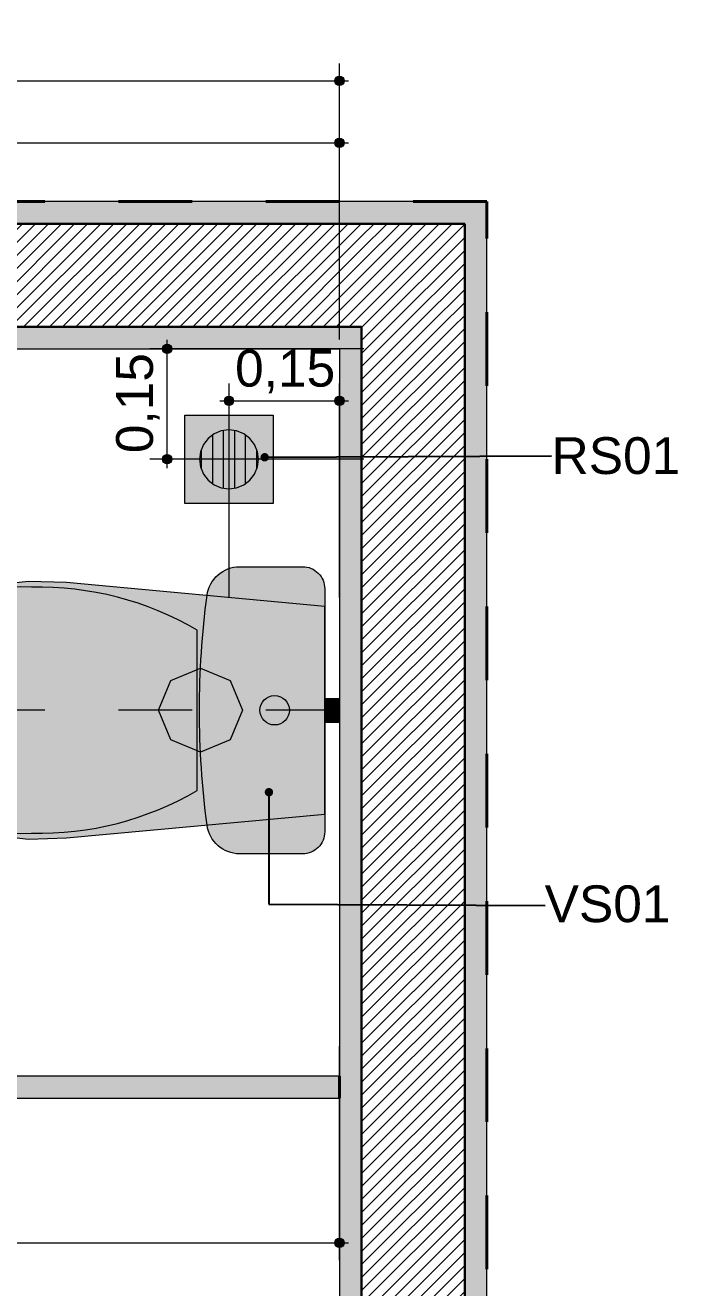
# Model space of a CAD drawing. Header units: metres. Extents: x -1.9 to 95.3, y -2.2 to 2.5.
# Drawn here: x 25.167 to 26.053, y 0.75 to 2.465 of the extents above; entities that cross this region are included whole.
import ezdxf

# ---------------------------------------------------------------- set-up
doc = ezdxf.new("R2010")
doc.units = ezdxf.units.M
doc.header["$MEASUREMENT"] = 0
doc.linetypes.add('Dashed', pattern=[0.035, 0.0225, -0.0125])
for name, color, linetype, lineweight in [('0_Caneta_No__1', 7, 'Continuous', 40), ('NOTAS-DETALHAMENTO.EXEC_Caneta_No__1', 7, 'Continuous', 40), ('NOTAS-DETALHAMENTO.EXEC_Caneta_No__241', 7, 'Continuous', 13), ('PAREDE CONSTRUIR_Caneta_No__241', 7, 'Continuous', 13), ('PAREDE CONSTRUIR_Caneta_No__3', 7, 'Continuous', 30), ('PAREDE CONSTRUIR_Caneta_No__91', 255, 'Continuous', 0), ('PAREDE.ARQ_Caneta_No__1', 7, 'Continuous', 40), ('PAREDE.ARQ_Caneta_No__241', 7, 'Continuous', 13)]:
    doc.layers.add(name, color=color, linetype=linetype, lineweight=lineweight)
for name, color, linetype, lineweight, true_color in [('0_Caneta_No__25', 7, 'Continuous', 13, 0x982312), ('EIXO HIDRÁULICO - Executivo.EXEC_Caneta_No__167', 7, 'Continuous', 0, 0x0035d5), ('LOUCAS-METAIS.ARQ_Caneta_No__13', 7, 'Continuous', 0, 0xaaaaaa), ('LOUCAS-METAIS.ARQ_Caneta_No__18', 7, 'Continuous', 0, 0xdfdfdf), ('PAREDE.ARQ_Caneta_No__97', 7, 'Continuous', 13, 0x6b6b6b), ('RALO_Caneta_No__19', 7, 'Continuous', 0, 0xe9e9e9), ('RALO_Caneta_No__96', 7, 'Continuous', 0, 0xb6b6b6)]:
    doc.layers.add(name, color=color, linetype=linetype, lineweight=lineweight, true_color=true_color)
doc.styles.add('GENERATED_STYLE_1', font='arial.ttf')
doc.dimstyles.new('GENERATED_STYLE__1', dxfattribs={"dimtxt": 0.05, "dimasz": 0.02375, "dimexe": 0.18, "dimexo": 0.267183, "dimgap": 0, "dimtad": 1, "dimtih": 1, "dimtoh": 1, "dimzin": 0, "dimdsep": 46, "dimtxsty": 'GENERATED_STYLE_1', "dimblk": 'ARROWHEAD_11', "dimblk1": 'ARROWHEAD_11', "dimblk2": 'ARROWHEAD_11', "dimcen": 0.09, "dimclrd": 256, "dimclre": 256, "dimclrt": 256, "dimadec": 0, "dimazin": 0, "dimtfac": 1, "dimtdec": 4, "dimtmove": 0, "dimatfit": 3, "dimfxl": 0, "dimtolj": 1, "dimtzin": 0, "dimarcsym": 0})
doc.dimstyles.new('GENERATED_STYLE__2', dxfattribs={"dimtxt": 0.05, "dimasz": 0.02375, "dimexe": 0.18, "dimexo": 0.267183, "dimgap": 0, "dimtad": 1, "dimzin": 0, "dimdsep": 46, "dimtxsty": 'GENERATED_STYLE_1', "dimblk": 'ARROWHEAD_11', "dimblk1": 'ARROWHEAD_11', "dimblk2": 'ARROWHEAD_11', "dimcen": 0.09, "dimclrd": 256, "dimclre": 256, "dimclrt": 256, "dimadec": 0, "dimazin": 0, "dimtfac": 1, "dimtdec": 4, "dimtmove": 0, "dimatfit": 3, "dimfxl": 0, "dimtolj": 1, "dimtzin": 0, "dimarcsym": 0})
doc.dimstyles.new('GENERATED_STYLE__6', dxfattribs={"dimtxt": 0.18, "dimasz": 0.0228, "dimexe": 0.18, "dimexo": 0.0625, "dimgap": 0, "dimtad": 0, "dimtih": 1, "dimtoh": 1, "dimdec": 4, "dimzin": 0, "dimdsep": 46, "dimcen": 0.09, "dimadec": 0, "dimazin": 0, "dimtfac": 1, "dimtdec": 4, "dimtmove": 0, "dimatfit": 3, "dimldrblk": 'ARROWHEAD_11', "dimfxl": 0, "dimtolj": 1, "dimtzin": 0, "dimarcsym": 0})
pattern_1 = [(45, (24.064489, 7e-15), (-0.008838835, 0.008838835), [])]

# ---------------------------------------------------------------- blocks, each defined once
blk = doc.blocks.new('*D86', base_point=(24.0645, 0))
at = {"layer": '0_Caneta_No__25', "linetype": 'Continuous', "lineweight": 13, "true_color": 0x982312}
for points in [[(23.5906, 2.3049), (23.5911, 2.3025), (23.5925, 2.3005), (23.5945, 2.2991), (23.5969, 2.2987), (23.5993, 2.2991), (23.6013, 2.3005), (23.6027, 2.3025), (23.6031, 2.3049), (23.6027, 2.3073), (23.6013, 2.3093), (23.5993, 2.3107), (23.5969, 2.3112), (23.5945, 2.3107), (23.5925, 2.3093), (23.5911, 2.3073)], [(25.5874, 2.3049), (25.5879, 2.3025), (25.5892, 2.3005), (25.5913, 2.2991), (25.5937, 2.2987), (25.596, 2.2991), (25.5981, 2.3005), (25.5994, 2.3025), (25.5999, 2.3049), (25.5994, 2.3073), (25.5981, 2.3093), (25.596, 2.3107), (25.5937, 2.3112), (25.5913, 2.3107), (25.5892, 2.3093), (25.5879, 2.3073)]]:
    blk.add_hatch(color=24, dxfattribs=at).paths.add_polyline_path(points)
at = {"layer": '0_Caneta_No__25', "color": 24, "linetype": 'Continuous', "lineweight": 13, "true_color": 0x982312}
for p, q in [((23.5969, 2.3112), (23.5969, 2.3284)), ((25.5937, 2.3112), (25.5937, 2.3284)), ((23.5969, 2.0377), (23.5969, 2.2987)), ((23.6031, 2.3049), (25.5874, 2.3049)), ((25.5937, 2.0377), (25.5937, 2.2987)), ((25.5999, 2.3049), (25.6062, 2.3049))]:
    blk.add_line(p, q, dxfattribs=at)
for centre in [(23.5969, 2.3049), (25.5937, 2.3049)]:
    blk.add_circle(centre, 0.00625, dxfattribs=at)
at = {"layer": '0_Caneta_No__25', "color": 24, "lineweight": 13, "true_color": 0x982312, "insert": (24.5285, 2.3149), "char_height": 0.05, "attachment_point": 7, "style": 'GENERATED_STYLE_1'}
blk.add_mtext('\\A1;{\\pql;\\fArial|b0|i0|c0|p0;\\W1.000000;2,00}', dxfattribs=at)
blk = doc.blocks.new('ARROWHEAD_11')
at = {"color": 0, "linetype": 'Continuous', "lineweight": 0}
blk.add_line((0, 0), (-1, 0), dxfattribs=at)
at = {"color": 0, "linetype": 'Continuous', "lineweight": 0, "const_width": 0.25, "flags": 128}
blk.add_lwpolyline([(-0.125, 0, 1), (0.125, 0, 1)], format="xyb", close=True, dxfattribs=at)
blk = doc.blocks.new('*D87', base_point=(24.0645, 0))
at = {"layer": '0_Caneta_No__25', "linetype": 'Continuous', "lineweight": 13, "true_color": 0x982312}
for points in [[(22.4891, 2.389), (22.4895, 2.3866), (22.4909, 2.3845), (22.4929, 2.3832), (22.4953, 2.3827), (22.4977, 2.3832), (22.4997, 2.3845), (22.5011, 2.3866), (22.5016, 2.389), (22.5011, 2.3913), (22.4997, 2.3934), (22.4977, 2.3947), (22.4953, 2.3952), (22.4929, 2.3947), (22.4909, 2.3934), (22.4895, 2.3913)], [(25.5874, 2.389), (25.5879, 2.3866), (25.5892, 2.3845), (25.5913, 2.3832), (25.5937, 2.3827), (25.596, 2.3832), (25.5981, 2.3845), (25.5994, 2.3866), (25.5999, 2.389), (25.5994, 2.3913), (25.5981, 2.3934), (25.596, 2.3947), (25.5937, 2.3952), (25.5913, 2.3947), (25.5892, 2.3934), (25.5879, 2.3913)]]:
    blk.add_hatch(color=24, dxfattribs=at).paths.add_polyline_path(points)
at = {"layer": '0_Caneta_No__25', "color": 24, "linetype": 'Continuous', "lineweight": 13, "true_color": 0x982312}
for p, q in [((22.4953, 2.3952), (22.4953, 2.4124)), ((25.5937, 2.3952), (25.5937, 2.4124)), ((22.4828, 2.389), (22.4891, 2.389)), ((22.5016, 2.389), (25.5874, 2.389)), ((25.5999, 2.389), (25.6062, 2.389)), ((22.4953, 2.1218), (22.4953, 2.3827)), ((25.5937, 2.1218), (25.5937, 2.3827))]:
    blk.add_line(p, q, dxfattribs=at)
for centre in [(22.4953, 2.389), (25.5937, 2.389)]:
    blk.add_circle(centre, 0.00625, dxfattribs=at)
at = {"layer": '0_Caneta_No__25', "color": 24, "lineweight": 13, "true_color": 0x982312, "insert": (23.9778, 2.399), "char_height": 0.05, "attachment_point": 7, "style": 'GENERATED_STYLE_1'}
blk.add_mtext('\\A1;{\\pql;\\fArial|b0|i0|c0|p0;\\W1.000000;3,10}', dxfattribs=at)
blk = doc.blocks.new('*D94', base_point=(24.0645, 0))
at = {"layer": '0_Caneta_No__25', "linetype": 'Continuous', "lineweight": 13, "true_color": 0x982312}
for points in [[(24.3374, 0.8108), (24.3379, 0.8084), (24.3392, 0.8064), (24.3413, 0.8051), (24.3437, 0.8046), (24.346, 0.8051), (24.3481, 0.8064), (24.3494, 0.8084), (24.3499, 0.8108), (24.3494, 0.8132), (24.3481, 0.8153), (24.346, 0.8166), (24.3437, 0.8171), (24.3413, 0.8166), (24.3392, 0.8153), (24.3379, 0.8132)], [(25.5874, 0.8108), (25.5879, 0.8084), (25.5892, 0.8064), (25.5913, 0.8051), (25.5937, 0.8046), (25.596, 0.8051), (25.5981, 0.8064), (25.5994, 0.8084), (25.5999, 0.8108), (25.5994, 0.8132), (25.5981, 0.8153), (25.596, 0.8166), (25.5937, 0.8171), (25.5913, 0.8166), (25.5892, 0.8153), (25.5879, 0.8132)]]:
    blk.add_hatch(color=24, dxfattribs=at).paths.add_polyline_path(points)
at = {"layer": '0_Caneta_No__25', "color": 24, "linetype": 'Continuous', "lineweight": 13, "true_color": 0x982312}
for p, q in [((24.3437, 0.8171), (24.3437, 1.078)), ((25.5937, 0.8171), (25.5937, 1.078)), ((24.3312, 0.8108), (24.3374, 0.8108)), ((24.3499, 0.8108), (25.5874, 0.8108)), ((25.5999, 0.8108), (25.6062, 0.8108)), ((24.3437, 0.7874), (24.3437, 0.8046)), ((25.5937, 0.7874), (25.5937, 0.8046))]:
    blk.add_line(p, q, dxfattribs=at)
for centre in [(24.3437, 0.8108), (25.5937, 0.8108)]:
    blk.add_circle(centre, 0.00625, dxfattribs=at)
at = {"layer": '0_Caneta_No__25', "color": 24, "lineweight": 13, "true_color": 0x982312, "insert": (24.9019, 0.8208), "char_height": 0.05, "attachment_point": 7, "style": 'GENERATED_STYLE_1'}
blk.add_mtext('\\A1;{\\pql;\\fArial|b0|i0|c0|p0;\\W1.000000;1,25}', dxfattribs=at)
blk = doc.blocks.new('*D97', base_point=(24.0645, 0))
at = {"layer": '0_Caneta_No__25', "linetype": 'Continuous', "lineweight": 13, "true_color": 0x982312}
for points in [[(25.3536, 2.025), (25.3541, 2.0226), (25.3554, 2.0206), (25.3575, 2.0192), (25.3598, 2.0188), (25.3622, 2.0192), (25.3643, 2.0206), (25.3656, 2.0226), (25.3661, 2.025), (25.3656, 2.0274), (25.3643, 2.0294), (25.3622, 2.0308), (25.3598, 2.0313), (25.3575, 2.0308), (25.3554, 2.0294), (25.3541, 2.0274)], [(25.3536, 1.8753), (25.3541, 1.8729), (25.3554, 1.8709), (25.3575, 1.8695), (25.3598, 1.8691), (25.3622, 1.8695), (25.3643, 1.8709), (25.3656, 1.8729), (25.3661, 1.8753), (25.3656, 1.8777), (25.3643, 1.8797), (25.3622, 1.8811), (25.3598, 1.8816), (25.3575, 1.8811), (25.3554, 1.8797), (25.3541, 1.8777)]]:
    blk.add_hatch(color=24, dxfattribs=at).paths.add_polyline_path(points)
at = {"layer": '0_Caneta_No__25', "color": 24, "linetype": 'Continuous', "lineweight": 13, "true_color": 0x982312}
for p, q in [((25.3536, 2.025), (25.3364, 2.025)), ((25.3598, 2.0313), (25.3598, 2.0375)), ((25.627, 2.025), (25.3661, 2.025)), ((25.3598, 1.8816), (25.3598, 2.0188)), ((25.3536, 1.8753), (25.3364, 1.8753)), ((25.3598, 1.8628), (25.3598, 1.8691)), ((25.627, 1.8753), (25.3661, 1.8753))]:
    blk.add_line(p, q, dxfattribs=at)
for centre in [(25.3598, 2.025), (25.3598, 1.8753)]:
    blk.add_circle(centre, 0.00625, dxfattribs=at)
at = {"layer": '0_Caneta_No__25', "color": 24, "lineweight": 13, "true_color": 0x982312, "insert": (25.3498, 1.8834), "char_height": 0.05, "attachment_point": 7, "rotation": 90, "style": 'GENERATED_STYLE_1'}
blk.add_mtext('\\A1;{\\pql;\\fArial|b0|i0|c0|p0;\\W1.000000;0,15}', dxfattribs=at)
blk = doc.blocks.new('*D98', base_point=(24.0645, 0))
at = {"layer": '0_Caneta_No__25', "linetype": 'Continuous', "lineweight": 13, "true_color": 0x982312}
for points in [[(25.4376, 1.9545), (25.4381, 1.9521), (25.4394, 1.95), (25.4414, 1.9487), (25.4438, 1.9482), (25.4462, 1.9487), (25.4483, 1.95), (25.4496, 1.9521), (25.4501, 1.9545), (25.4496, 1.9569), (25.4483, 1.9589), (25.4462, 1.9602), (25.4438, 1.9607), (25.4414, 1.9602), (25.4394, 1.9589), (25.4381, 1.9569)], [(25.5874, 1.9545), (25.5879, 1.9521), (25.5892, 1.95), (25.5913, 1.9487), (25.5937, 1.9482), (25.596, 1.9487), (25.5981, 1.95), (25.5994, 1.9521), (25.5999, 1.9545), (25.5994, 1.9569), (25.5981, 1.9589), (25.596, 1.9602), (25.5937, 1.9607), (25.5913, 1.9602), (25.5892, 1.9589), (25.5879, 1.9569)]]:
    blk.add_hatch(color=24, dxfattribs=at).paths.add_polyline_path(points)
at = {"layer": '0_Caneta_No__25', "color": 24, "linetype": 'Continuous', "lineweight": 13, "true_color": 0x982312}
for p, q in [((25.4438, 1.9607), (25.4438, 1.9779)), ((25.5937, 1.9607), (25.5937, 1.9779)), ((25.4313, 1.9545), (25.4376, 1.9545)), ((25.4438, 1.6873), (25.4438, 1.9482)), ((25.4501, 1.9545), (25.5874, 1.9545)), ((25.5937, 1.6873), (25.5937, 1.9482)), ((25.5999, 1.9545), (25.6062, 1.9545))]:
    blk.add_line(p, q, dxfattribs=at)
for centre in [(25.4438, 1.9545), (25.5937, 1.9545)]:
    blk.add_circle(centre, 0.00625, dxfattribs=at)
at = {"layer": '0_Caneta_No__25', "color": 24, "lineweight": 13, "true_color": 0x982312, "insert": (25.452, 1.9645), "char_height": 0.05, "attachment_point": 7, "style": 'GENERATED_STYLE_1'}
blk.add_mtext('\\A1;{\\pql;\\fArial|b0|i0|c0|p0;\\W1.000000;0,15}', dxfattribs=at)

msp = doc.modelspace()

# ---------------------------------------------------------------- hatches: boundary and pattern name
at = {"layer": 'LOUCAS-METAIS.ARQ_Caneta_No__18', "linetype": 'Continuous', "lineweight": 0, "true_color": 0xdfdfdf}
for points in [[(25.5737, 1.3692), (25.5737, 1.6992, 0.414214), (25.5437, 1.7292), (25.4583, 1.7292, 0.375967), (25.414, 1.6904, 0.066259), (25.414, 1.378, 0.375967), (25.4583, 1.3392), (25.5437, 1.3392, 0.414214)], [(25.1202, 1.7036), (25.0705, 1.6912), (25.0235, 1.6722), (24.9863, 1.6466), (24.9578, 1.6135), (24.9399, 1.5752), (24.9337, 1.5342), (24.9399, 1.4931), (24.9578, 1.4548), (24.9863, 1.4218), (25.0235, 1.3962), (25.0705, 1.3772), (25.1202, 1.3648), (25.1716, 1.3593), (25.2233, 1.3608), (25.5737, 1.3932), (25.5737, 1.6752), (25.2233, 1.7075), (25.1716, 1.7091)], [(25.5737, 1.5502), (25.5737, 1.5455), (25.5937, 1.5455), (25.5937, 1.5502)], [(25.5737, 1.5455), (25.5737, 1.5342), (25.5937, 1.5342), (25.5937, 1.5455)], [(25.5737, 1.5342), (25.5737, 1.5229), (25.5937, 1.5229), (25.5937, 1.5342)], [(25.5737, 1.5229), (25.5737, 1.5182), (25.5937, 1.5182), (25.5937, 1.5229)]]:
    msp.add_hatch(color=254, dxfattribs=at).paths.add_polyline_path(points)
at = {"layer": 'PAREDE CONSTRUIR_Caneta_No__241', "linetype": 'Continuous', "lineweight": 13}
h = msp.add_hatch(dxfattribs=at)
h.set_pattern_fill('common_brick_0006', style=0, pattern_type=2)
h.set_pattern_definition(pattern_1)
h.paths.add_polyline_path([(24.1641, 2.055), (25.6237, 2.055), (25.6237, 2.195), (24.1641, 2.195)])
h = msp.add_hatch(dxfattribs=at)
h.set_pattern_fill('common_brick_0006', style=0, pattern_type=2)
h.set_pattern_definition(pattern_1)
h.paths.add_polyline_path([(25.6237, 2.055), (25.7637, 2.195), (25.6237, 2.195)])
h = msp.add_hatch(dxfattribs=at)
h.set_pattern_fill('common_brick_0006', style=0, pattern_type=2)
h.set_pattern_definition(pattern_1)
h.paths.add_polyline_path([(25.6237, 2.055), (25.7637, 2.055), (25.7637, 2.195)])
h = msp.add_hatch(dxfattribs=at)
h.set_pattern_fill('common_brick_0006', style=0, pattern_type=2)
h.set_pattern_definition(pattern_1)
h.paths.add_polyline_path([(25.6237, 2.055), (25.6237, -2.055), (25.7637, -2.055), (25.7637, 2.055)])
at = {"layer": 'PAREDE CONSTRUIR_Caneta_No__91', "linetype": 'Continuous', "lineweight": 0}
for points in [[(24.1941, 2.225), (24.1941, 2.195), (25.7637, 2.195), (25.7637, 2.225)], [(25.7637, 2.225), (25.7637, 2.195), (25.7937, 2.225)], [(25.7937, 2.225), (25.7637, 2.195), (25.7937, 2.195)], [(25.7937, 2.195), (25.7637, 2.195), (25.7637, -2.025), (25.7937, -2.025)], [(25.5937, 2.055), (23.9941, 2.055), (23.9941, 2.025), (25.5937, 2.025)], [(25.5937, 2.025), (25.6237, 2.055), (25.5937, 2.055)], [(25.5937, 2.025), (25.6237, 2.025), (25.6237, 2.055)], [(25.5937, 2.025), (25.5937, -2.025), (25.6237, -2.025), (25.6237, 2.025)]]:
    msp.add_hatch(color=255, dxfattribs=at).paths.add_polyline_path(points)
at = {"layer": 'PAREDE.ARQ_Caneta_No__97', "linetype": 'Continuous', "lineweight": 13, "true_color": 0x6b6b6b}
h = msp.add_hatch(dxfattribs=at)
h.set_pattern_fill('cut_stone_0006', color=251, style=0, pattern_type=2)
h.set_pattern_definition([(45, (24.064489, 0.025), (-0.00795495, 0.00795495), [0, -0.0075, 0, -0.01125]), (110, (24.089489, 0.025), (0.01057154, 0.00384773), [0, -0.0055, 0, -0.0095])])
h.paths.add_polyline_path([(24.3337, 1.0073), (25.5937, 1.0073), (25.5937, 1.0373), (24.3337, 1.0373)])
at = {"layer": 'RALO_Caneta_No__19', "linetype": 'Continuous', "lineweight": 0, "true_color": 0xe9e9e9}
h = msp.add_hatch(color=254, dxfattribs=at)
h.paths.add_polyline_path([(25.3837, 1.935), (25.3837, 1.815), (25.5037, 1.815), (25.5037, 1.935)])
h.paths.add_polyline_path([(25.4437, 1.835), (25.4333, 1.8364), (25.4237, 1.8404), (25.4154, 1.8467), (25.409, 1.855), (25.405, 1.8646), (25.4037, 1.875), (25.405, 1.8854), (25.409, 1.895), (25.4154, 1.9033), (25.4237, 1.9096), (25.4333, 1.9136), (25.4437, 1.915), (25.454, 1.9136), (25.4637, 1.9096), (25.4719, 1.9033), (25.4783, 1.895), (25.4823, 1.8854), (25.4837, 1.875), (25.4823, 1.8646), (25.4783, 1.855), (25.4719, 1.8467), (25.4637, 1.8404), (25.454, 1.8364)], flags=0)
for points in [[(25.4154, 1.9033), (25.409, 1.895), (25.4062, 1.8881), (25.4062, 1.8619), (25.409, 1.855), (25.4154, 1.8467), (25.4212, 1.8423), (25.4212, 1.9077)], [(25.4333, 1.9136), (25.4237, 1.9096), (25.4212, 1.9077), (25.4212, 1.8423), (25.4237, 1.8404), (25.4333, 1.8364), (25.4362, 1.836), (25.4362, 1.914)], [(25.4362, 1.914), (25.4362, 1.836), (25.4437, 1.835), (25.4512, 1.836), (25.4512, 1.914), (25.4437, 1.915)], [(25.4512, 1.914), (25.4512, 1.836), (25.454, 1.8364), (25.4637, 1.8404), (25.4662, 1.8423), (25.4662, 1.9077), (25.4637, 1.9096), (25.454, 1.9136)], [(25.4662, 1.9077), (25.4662, 1.8423), (25.4719, 1.8467), (25.4783, 1.855), (25.4812, 1.8619), (25.4812, 1.8881), (25.4783, 1.895), (25.4719, 1.9033)], [(25.4062, 1.8881), (25.405, 1.8854), (25.4037, 1.875), (25.405, 1.8646), (25.4062, 1.8619)], [(25.4812, 1.8619), (25.4823, 1.8646), (25.4837, 1.875), (25.4823, 1.8854), (25.4812, 1.8881)]]:
    msp.add_hatch(color=254, dxfattribs=at).paths.add_polyline_path(points)

# ---------------------------------------------------------------- linework, layer by layer
at = {"layer": '0_Caneta_No__1', "color": 7, "linetype": 'Dashed', "lineweight": 40}
msp.add_lwpolyline([(22.3953, -2.225), (25.7937, -2.225), (25.7937, 2.225), (22.3953, 2.225)], close=True, dxfattribs=at)
at = {"layer": 'EIXO HIDRÁULICO - Executivo.EXEC_Caneta_No__167', "color": 162, "linetype": 'Dashed', "lineweight": 0, "true_color": 0x0035d5}
msp.add_line((25.5937, 1.5342), (24.6442, 1.5342), dxfattribs=at)
at = {"layer": 'LOUCAS-METAIS.ARQ_Caneta_No__13', "color": 253, "linetype": 'Continuous', "lineweight": 0, "true_color": 0xaaaaaa}
for p, q in [((25.4006, 1.5342), (25.4006, 1.6431)), ((25.3647, 1.5745), (25.405, 1.5912)), ((25.405, 1.5912), (25.4453, 1.5745)), ((25.348, 1.5342), (25.3647, 1.5745)), ((25.4453, 1.5745), (25.462, 1.5342)), ((25.5737, 1.5502), (25.5737, 1.5455)), ((25.5737, 1.5502), (25.5937, 1.5502)), ((25.5737, 1.5455), (25.5737, 1.5342)), ((25.5937, 1.5502), (25.5937, 1.5455)), ((25.5937, 1.5455), (25.5937, 1.5342)), ((25.3647, 1.4939), (25.348, 1.5342)), ((25.4006, 1.4252), (25.4006, 1.5342)), ((25.462, 1.5342), (25.4453, 1.4939)), ((25.5737, 1.5342), (25.5737, 1.5229)), ((25.5937, 1.5342), (25.5937, 1.5229)), ((25.5737, 1.5229), (25.5737, 1.5182)), ((25.5737, 1.5182), (25.5937, 1.5182)), ((25.5937, 1.5229), (25.5937, 1.5182)), ((25.405, 1.4772), (25.3647, 1.4939)), ((25.4453, 1.4939), (25.405, 1.4772))]:
    msp.add_line(p, q, dxfattribs=at)
msp.add_lwpolyline([(25.5737, 1.3692, -0.414214), (25.5437, 1.3392), (25.4583, 1.3392, -0.375967), (25.414, 1.378, -0.066259), (25.414, 1.6904, -0.375967), (25.4583, 1.7292), (25.5437, 1.7292, -0.414214), (25.5737, 1.6992)], format="xyb", close=True, dxfattribs=at)
msp.add_lwpolyline([(25.1202, 1.7036), (25.0705, 1.6912), (25.0235, 1.6722), (24.9863, 1.6466), (24.9578, 1.6135), (24.9399, 1.5752), (24.9337, 1.5342), (24.9399, 1.4931), (24.9578, 1.4548), (24.9863, 1.4218), (25.0235, 1.3962), (25.0705, 1.3772), (25.1202, 1.3648), (25.1716, 1.3593), (25.2233, 1.3608), (25.5737, 1.3932), (25.5737, 1.6752), (25.2233, 1.7075), (25.1716, 1.7091)], close=True, dxfattribs=at)
msp.add_circle((25.5057, 1.5342), 0.02, dxfattribs=at)
for centre, major_axis, start_param, end_param in [((25.1614, 1.4447), (0.2571, 0), 1.515065, 2.415654), ((25.1857, 1.2761), (0.4255, 0), 1.041392, 1.594412), ((25.1614, 1.6236), (0.2571, 0), 3.867528, 4.768116), ((25.1857, 1.7923), (0.4255, 0), 4.688771, 5.241791)]:
    msp.add_ellipse(centre, major_axis=major_axis, ratio=0.999377, start_param=start_param, end_param=end_param, dxfattribs=at)
at = {"layer": 'PAREDE CONSTRUIR_Caneta_No__241', "color": 7, "linetype": 'Continuous', "lineweight": 13}
for points in [[(25.7637, 2.225), (24.1941, 2.225)], [(25.7937, 2.225), (25.7637, 2.225)], [(25.7937, -2.025), (25.7937, 2.225)], [(23.9941, 2.025), (25.5937, 2.025)], [(25.5937, 2.025), (25.5937, -2.025)]]:
    msp.add_lwpolyline(points, dxfattribs=at)
at = {"layer": 'PAREDE CONSTRUIR_Caneta_No__3', "color": 7, "linetype": 'Continuous', "lineweight": 30}
for p, q in [((25.6237, 2.195), (24.1641, 2.195)), ((25.7637, 2.195), (25.6237, 2.195)), ((25.7637, 2.195), (25.6237, 2.195)), ((25.7637, 2.055), (25.7637, 2.195)), ((24.1641, 2.055), (25.5937, 2.055)), ((25.6237, 2.055), (25.5937, 2.055)), ((25.6237, 2.055), (25.5937, 2.055)), ((25.6237, 2.055), (25.6237, -2.055)), ((25.7637, -2.055), (25.7637, 2.055))]:
    msp.add_line(p, q, dxfattribs=at)
at = {"layer": 'PAREDE.ARQ_Caneta_No__1', "color": 7, "linetype": 'Continuous', "lineweight": 40}
msp.add_lwpolyline([(25.5937, 1.0073), (25.5937, 1.0373)], dxfattribs=at)
at = {"layer": 'PAREDE.ARQ_Caneta_No__241', "color": 7, "linetype": 'Continuous', "lineweight": 13}
for points in [[(25.5937, 1.0373), (24.3337, 1.0373)], [(24.3337, 1.0073), (25.5937, 1.0073)]]:
    msp.add_lwpolyline(points, dxfattribs=at)
at = {"layer": 'RALO_Caneta_No__96', "color": 253, "linetype": 'Continuous', "lineweight": 0, "true_color": 0xb6b6b6}
for p, q in [((25.3837, 1.935), (25.5037, 1.935)), ((25.3837, 1.815), (25.3837, 1.935)), ((25.5037, 1.935), (25.5037, 1.815)), ((25.4237, 1.9096), (25.4154, 1.9033)), ((25.4212, 1.9077), (25.4212, 1.8423)), ((25.4333, 1.9136), (25.4237, 1.9096)), ((25.4437, 1.915), (25.4333, 1.9136)), ((25.4362, 1.836), (25.4362, 1.914)), ((25.454, 1.9136), (25.4437, 1.915)), ((25.4512, 1.914), (25.4512, 1.836)), ((25.4637, 1.9096), (25.454, 1.9136)), ((25.4719, 1.9033), (25.4637, 1.9096)), ((25.4662, 1.8423), (25.4662, 1.9077)), ((25.409, 1.895), (25.405, 1.8854)), ((25.4062, 1.8619), (25.4062, 1.8881)), ((25.4154, 1.9033), (25.409, 1.895)), ((25.4783, 1.895), (25.4719, 1.9033)), ((25.4823, 1.8854), (25.4783, 1.895)), ((25.4812, 1.8881), (25.4812, 1.8619)), ((25.405, 1.8854), (25.4037, 1.875)), ((25.4037, 1.875), (25.405, 1.8646)), ((25.4837, 1.875), (25.4823, 1.8854)), ((25.4823, 1.8646), (25.4837, 1.875)), ((25.405, 1.8646), (25.409, 1.855)), ((25.409, 1.855), (25.4154, 1.8467)), ((25.4719, 1.8467), (25.4783, 1.855)), ((25.4783, 1.855), (25.4823, 1.8646)), ((25.4154, 1.8467), (25.4237, 1.8404)), ((25.4237, 1.8404), (25.4333, 1.8364)), ((25.4333, 1.8364), (25.4437, 1.835)), ((25.4437, 1.835), (25.454, 1.8364)), ((25.454, 1.8364), (25.4637, 1.8404)), ((25.4637, 1.8404), (25.4719, 1.8467)), ((25.5037, 1.815), (25.3837, 1.815))]:
    msp.add_line(p, q, dxfattribs=at)

# ---------------------------------------------------------------- texts
at = {"layer": 'NOTAS-DETALHAMENTO.EXEC_Caneta_No__1', "color": 7, "linetype": 'Continuous', "lineweight": 40, "insert": (25.8817, 1.8797), "char_height": 0.05, "attachment_point": 4, "rotation": 359.9996, "style": 'GENERATED_STYLE_1'}
msp.add_mtext('\\A1;{\\pql;\\fArial|b0|i0|c0|p0;\\W1.000000;RS01}', dxfattribs=at)
at = {"layer": 'NOTAS-DETALHAMENTO.EXEC_Caneta_No__1', "color": 7, "linetype": 'Continuous', "lineweight": 40, "insert": (26.0431, 1.271), "char_height": 0.05, "attachment_point": 6, "style": 'GENERATED_STYLE_1'}
msp.add_mtext('\\A1;{\\pqr;\\fArial|b0|i0|c0|p0;\\W1.000000;VS0\\fArial|b0|i0|c0|p0;\\W1.000000;1}', dxfattribs=at)

# ---------------------------------------------------------------- dimensions: what is measured, and where the dimension line sits
at = {"color": 24, "linetype": 'Continuous', "lineweight": 13, "true_color": 0x982312}
for base, p1, p2, picture, middle in [((25.5937, 2.389), (22.4953, 2.025), (25.5937, 2.025), '*D87', (24.0425, 2.424)), ((25.5937, 2.3049), (23.5969, 2.21), (25.5937, 2.025), '*D86', (24.5933, 2.3399)), ((25.5937, 1.9545), (25.4438, 1.8747), (25.5937, 1.8318), '*D98', (25.5167, 1.9895)), ((25.5937, 0.8108), (24.3437, 1.0073), (25.5937, 1.0073), '*D94', (24.9667, 0.8458))]:
    dim = msp.add_linear_dim(base=base, p1=p1, p2=p2, dimstyle='GENERATED_STYLE__1', dxfattribs=at)
    dim.commit()
    dim.dimension.update_dxf_attribs({"geometry": picture, "text_midpoint": middle, "dimtype": 160})
dim = msp.add_linear_dim(base=(25.3598, 2.025), p1=(25.445, 1.8753), p2=(25.5937, 2.025), angle=90, dimstyle='GENERATED_STYLE__2', dxfattribs=at)
dim.commit()
dim.dimension.update_dxf_attribs({"geometry": '*D97', "text_midpoint": (25.3248, 1.9482), "dimtype": 160, "text_rotation": 90})

# ---------------------------------------------------------------- leaders
at = {"layer": 'NOTAS-DETALHAMENTO.EXEC_Caneta_No__241', "color": 7, "linetype": 'Continuous', "lineweight": 13, "annotation_type": 0, "has_hookline": 1, "hookline_direction": 0, "text_width": 0.1563, "horizontal_direction": (1, -7e-06, 0)}
msp.add_leader([(25.4922, 1.8778), (25.8817, 1.8797)], dimstyle='GENERATED_STYLE__6', dxfattribs=at)
at = {"layer": 'NOTAS-DETALHAMENTO.EXEC_Caneta_No__241', "color": 7, "linetype": 'Continuous', "lineweight": 13, "annotation_type": 0, "has_hookline": 1, "hookline_direction": 0, "text_width": 0.1576}
msp.add_leader([(25.498, 1.4229), (25.498, 1.271), (25.8729, 1.2691)], dimstyle='GENERATED_STYLE__6', dxfattribs=at)

doc.saveas('drawing.dxf')
